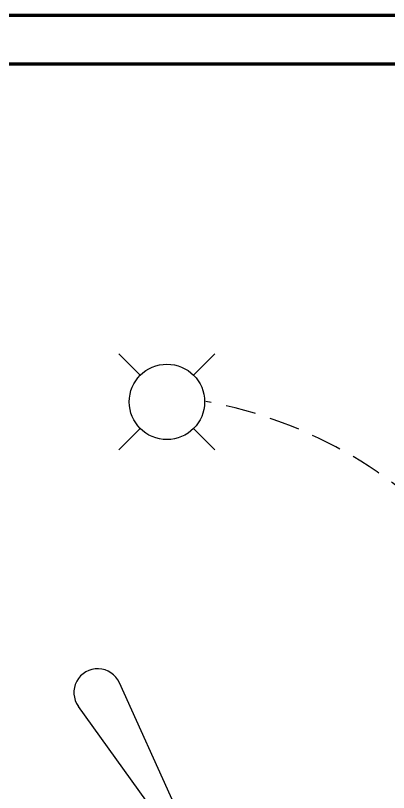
# Model space of a CAD drawing. Header units: feet. Extents: x 15180 to 17114, y 6067 to 8094.
# Drawn here: x 16538.4 to 16615.9, y 7757.3 to 7918.7 of the extents above; entities that cross this region are included whole.
import ezdxf

# ---------------------------------------------------------------- set-up
doc = ezdxf.new("R2010")
doc.units = ezdxf.units.FT
doc.linetypes.add('HIDDEN', pattern=[9.525, 6.35, -3.175])
doc.layers.add('Electrical', color=50, linetype='Continuous')
doc.layers.add('Electrical Hidden', color=120, linetype='HIDDEN')
doc.layers.add('Windows', color=142, linetype='Continuous', lineweight=80)

# ---------------------------------------------------------------- blocks, each defined once
blk = doc.blocks.new('*U75')
at = {"layer": 'Electrical', "color": 1}
for p, q in [((-14.9, 2.11), (13.13, 4.93)), ((-16.81, 0), (-18.58, 0)), ((-14.9, -2.11), (13.13, -4.93))]:
    blk.add_line(p, q, dxfattribs=at)
for centre, radius, start, end in [((13.62, 0), 4.95, 264.2608, 95.7392), ((-14.68, 0), 2.12, 95.7392, 264.2608)]:
    blk.add_arc(centre, radius, start, end, dxfattribs=at)
blk = doc.blocks.new('*U76')
at = {"layer": 'Electrical', "color": 0, "linetype": 'ByBlock', "lineweight": -2, "transparency": 16777216}
for p, rotation in [((11046.94, 5535.16), 120), ((11046.94, 5500.53), 239.9999999999999)]:
    blk.add_blockref('*U75', p, dxfattribs=dict(at, rotation=rotation))
blk.add_blockref('*U75', (11076.93, 5517.84), dxfattribs=at)
blk = doc.blocks.new('*U93')
at = {"layer": 'Electrical'}
blk.add_line((-2.22, -2.22), (2.22, 2.22), dxfattribs=at)
blk = doc.blocks.new('*U94')
at = {"layer": 'Electrical', "color": 0, "linetype": 'ByBlock', "lineweight": -2, "transparency": 16777216}
for p, rotation in [((12970.18, 6151.56), 90.00000000000001), ((12970.18, 6136.04), 180), ((12985.7, 6136.04), 270)]:
    blk.add_blockref('*U93', p, dxfattribs=dict(at, rotation=rotation))
blk.add_blockref('*U93', (12985.7, 6151.56), dxfattribs=at)

msp = doc.modelspace()

# ---------------------------------------------------------------- linework, layer by layer
for points in [[(16000.378, 7918.71), (16710.061, 7918.71), (16710.061, 7311.552), (15992.8, 7311.552)], [(16710.061, 7660.767), (16710.061, 7918.71), (16459.022, 7918.71)], [(16430.286, 7908.65), (16700.001, 7908.65), (16700.001, 7760.072)], [(16700.001, 7760.072), (16700.001, 7908.65), (16459.022, 7908.65)]]:
    msp.add_lwpolyline(points)
at = {"layer": 'Electrical'}
msp.add_circle((16569.853, 7838.43), 7.837, dxfattribs=at)
at = {"layer": 'Electrical Hidden', "color": 120}
msp.add_arc((16561.246, 7747.102), 92.896, 280.34343, 79.65657, dxfattribs=at)
at = {"layer": 'Windows'}
for p, q in [((16647.4, 7918.71), (16506.036, 7918.71)), ((16506.036, 7908.65), (16647.4, 7908.65))]:
    msp.add_line(p, q, dxfattribs=at)

# ---------------------------------------------------------------- block references
at = {"layer": 'Electrical'}
for name, p in [('*U94', (3591.915, 1694.631)), ('*U76', (5515.325, 2231.085))]:
    msp.add_blockref(name, p, dxfattribs=at)

doc.saveas('drawing.dxf')
